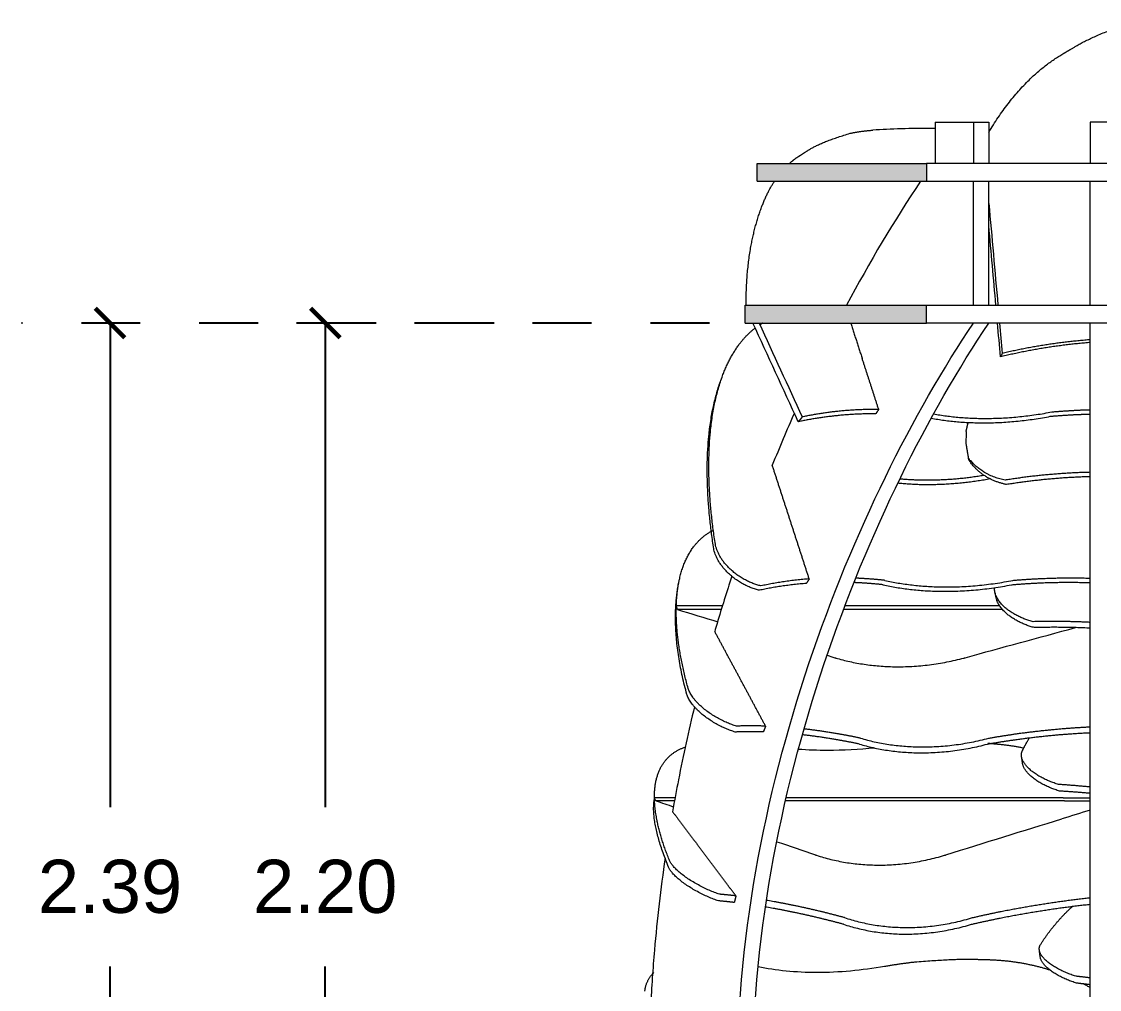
# Model space of a CAD drawing. Header units: metres. Extents: x -0.5 to 11.8, y -0.3 to 7.4.
# Drawn here: x 8.142 to 9.97, y 1.276 to 2.916 of the extents above; entities that cross this region are included whole.
import ezdxf

# ---------------------------------------------------------------- set-up
doc = ezdxf.new("R2010")
doc.units = ezdxf.units.M
doc.header["$MEASUREMENT"] = 0
doc.linetypes.add('HIDDEN', pattern=[9.525, 6.35, -3.175])
doc.layers.add('ΔΙΑΣΤΑΣΕΙΣ', color=60, linetype='Continuous')
doc.layers.add('ΣΧΕΔΙΑ', color=140, linetype='Continuous')
doc.styles.get("Standard").update_dxf_attribs({"font": 'swissel.ttf'})
doc.dimstyles.new('Copy of STANDARD_ACAD', dxfattribs={"dimtxt": 0.1, "dimasz": 0.1, "dimexe": 0.15, "dimexo": 0.0625, "dimgap": 0.09, "dimtad": 0, "dimtih": 1, "dimtoh": 1, "dimzin": 0, "dimdsep": 46, "dimtxsty": 'Standard', "dimblk": 'ARCHTICK', "dimcen": 0.09, "dimadec": 0, "dimazin": 0, "dimtfac": 1, "dimtofl": 0, "dimtmove": 0, "dimatfit": 3, "dimfxl": 1, "dimtolj": 1, "dimtzin": 0, "dimarcsym": 0})

# ---------------------------------------------------------------- blocks, each defined once
blk = doc.blocks.new('_ArchTick')
at = {"color": 0, "linetype": 'ByBlock', "const_width": 0.15}
blk.add_lwpolyline([(-0.5, -0.5), (0.5, 0.5)], dxfattribs=at)
blk = doc.blocks.new('*D8')
at = {"layer": 'Defpoints', "color": 0, "linetype": 'HIDDEN', "ltscale": 0.01, "transparency": 16777216}
for p in [(8.6571, 2.4056), (9.371, 2.4056), (8.9691, 0.2056)]:
    blk.add_point(p, dxfattribs=at)
at = {"layer": 'ΔΙΑΣΤΑΣΕΙΣ', "color": 0, "linetype": 'HIDDEN', "lineweight": -2, "ltscale": 0.01, "transparency": 16777216}
for p, q in [((9.3085, 2.4056), (8.5071, 2.4056)), ((8.9066, 0.2056), (8.5071, 0.2056))]:
    blk.add_line(p, q, dxfattribs=at)
at = {"layer": 'ΔΙΑΣΤΑΣΕΙΣ', "color": 0, "linetype": 'Continuous', "lineweight": -2, "ltscale": 0.01, "transparency": 16777216}
for p, q in [((8.6571, 2.4056), (8.6571, 1.5854)), ((8.6571, 0.2056), (8.6571, 1.3154))]:
    blk.add_line(p, q, dxfattribs=at)
at = {"layer": 'ΔΙΑΣΤΑΣΕΙΣ', "color": 0, "linetype": 'HIDDEN', "lineweight": -2, "ltscale": 0.01, "transparency": 16777216, "xscale": 0.05, "yscale": 0.05, "zscale": 0.05}
for p, rotation in [((8.6571, 2.4056), 90), ((8.6571, 0.2056), 270)]:
    blk.add_blockref('_ArchTick', p, dxfattribs=dict(at, rotation=rotation))
at = {"layer": 'ΔΙΑΣΤΑΣΕΙΣ', "color": 0, "linetype": 'HIDDEN', "lineweight": 5, "ltscale": 0.01, "transparency": 16777216, "insert": (8.6571, 1.4504), "char_height": 0.09, "attachment_point": 5}
blk.add_mtext('\\A1;2.20', dxfattribs=at)
blk = doc.blocks.new('*D9')
at = {"layer": 'Defpoints', "color": 0, "linetype": 'HIDDEN', "ltscale": 0.01, "transparency": 16777216}
for p in [(8.2922, 2.4056), (9.0061, 2.4056), (9.0691, 0.0151)]:
    blk.add_point(p, dxfattribs=at)
at = {"layer": 'ΔΙΑΣΤΑΣΕΙΣ', "color": 0, "linetype": 'HIDDEN', "lineweight": -2, "ltscale": 0.01, "transparency": 16777216}
for p, q in [((8.9436, 2.4056), (8.1422, 2.4056)), ((9.0066, 0.0151), (8.1422, 0.0151))]:
    blk.add_line(p, q, dxfattribs=at)
at = {"layer": 'ΔΙΑΣΤΑΣΕΙΣ', "color": 0, "linetype": 'Continuous', "lineweight": -2, "ltscale": 0.01, "transparency": 16777216}
for p, q in [((8.2922, 2.4056), (8.2922, 1.5854)), ((8.2922, 0.0151), (8.2922, 1.3154))]:
    blk.add_line(p, q, dxfattribs=at)
at = {"layer": 'ΔΙΑΣΤΑΣΕΙΣ', "color": 0, "linetype": 'HIDDEN', "lineweight": -2, "ltscale": 0.01, "transparency": 16777216, "xscale": 0.05, "yscale": 0.05, "zscale": 0.05}
for p, rotation in [((8.2922, 2.4056), 90), ((8.2922, 0.0151), 270)]:
    blk.add_blockref('_ArchTick', p, dxfattribs=dict(at, rotation=rotation))
at = {"layer": 'ΔΙΑΣΤΑΣΕΙΣ', "color": 0, "linetype": 'HIDDEN', "lineweight": 5, "ltscale": 0.01, "transparency": 16777216, "insert": (8.2922, 1.4504), "char_height": 0.09, "attachment_point": 5}
blk.add_mtext('\\A1;2.39', dxfattribs=at)

msp = doc.modelspace()

# ---------------------------------------------------------------- hatches: boundary and pattern name
at = {"layer": 'ΣΧΕΔΙΑ', "lineweight": 0}
h = msp.add_hatch(color=256, dxfattribs=at)
h.dxf.hatch_style = 1
edge = h.paths.add_edge_path()
edge.add_spline(control_points=[(9.3894, 2.676), (9.3894, 2.661), (9.3894, 2.646)], knot_values=[0, 0, 0, 0.03, 0.03, 0.03], weights=[0.855046, 0.855046, 0.855046], degree=2, periodic=0)
edge.add_spline(control_points=[(9.3894, 2.646), (9.5349, 2.646), (9.6766, 2.646)], knot_values=[-0.13318, -0.13318, -0.13318, 0.150194, 0.150194, 0.150194], degree=2, periodic=0)
edge.add_spline(control_points=[(9.6766, 2.646), (9.6766, 2.661), (9.6766, 2.676)], knot_values=[0, 0, 0, 0.03, 0.03, 0.03], degree=2, periodic=0)
edge.add_spline(control_points=[(9.6766, 2.676), (9.5349, 2.676), (9.3894, 2.676)], knot_values=[-0.13318, -0.13318, -0.13318, 0.150194, 0.150194, 0.150194], degree=2, periodic=0)
h = msp.add_hatch(color=256, dxfattribs=at)
h.dxf.hatch_style = 1
edge = h.paths.add_edge_path()
edge.add_spline(control_points=[(9.6766, 2.4056), (9.6766, 2.4206), (9.6766, 2.4356)], knot_values=[0, 0, 0, 0.03, 0.03, 0.03], degree=2, periodic=0)
edge.add_spline(control_points=[(9.6766, 2.4356), (9.6088, 2.4356), (9.5411, 2.4356)], knot_values=[-0.428052, -0.428052, -0.428052, -0.292531, -0.292531, -0.292531], degree=2, periodic=0)
edge.add_spline(control_points=[(9.5411, 2.4356), (9.457, 2.4356), (9.3728, 2.4356)], knot_values=[-0.596301, -0.596301, -0.596301, -0.428052, -0.428052, -0.428052], degree=2, periodic=0)
edge.add_spline(control_points=[(9.3728, 2.4356), (9.3691, 2.4356), (9.3691, 2.4356)], knot_values=[2.827442, 2.827442, 2.827442, 2.894094, 2.894094, 2.894094], weights=[1, 0.998458, 1], degree=2, periodic=0)
edge.add_spline(control_points=[(9.3691, 2.4356), (9.3691, 2.4206), (9.3691, 2.4056)], knot_values=[0, 0, 0, 0.03, 0.03, 0.03], weights=[1, 1, 1], degree=2, periodic=0)
edge.add_spline(control_points=[(9.3691, 2.4056), (9.3691, 2.4056), (9.3728, 2.4056)], knot_values=[2.827442, 2.827442, 2.827442, 2.894094, 2.894094, 2.894094], weights=[1, 0.998458, 1], degree=2, periodic=0)
edge.add_spline(control_points=[(9.3728, 2.4056), (9.3775, 2.4056), (9.3822, 2.4056)], knot_values=[-0.596301, -0.596301, -0.596301, -0.586895, -0.586895, -0.586895], degree=2, periodic=0)
edge.add_spline(control_points=[(9.3822, 2.4056), (9.3874, 2.4056), (9.3926, 2.4056)], knot_values=[-0.586895, -0.586895, -0.586895, -0.576494, -0.576494, -0.576494], degree=2, periodic=0)
edge.add_spline(control_points=[(9.3926, 2.4056), (9.3955, 2.4056), (9.3984, 2.4056)], knot_values=[-0.576494, -0.576494, -0.576494, -0.570697, -0.570697, -0.570697], degree=2, periodic=0)
edge.add_spline(control_points=[(9.3984, 2.4056), (9.4732, 2.4056), (9.5479, 2.4056)], knot_values=[-0.570697, -0.570697, -0.570697, -0.421261, -0.421261, -0.421261], degree=2, periodic=0)
edge.add_spline(control_points=[(9.5479, 2.4056), (9.6122, 2.4056), (9.6766, 2.4056)], knot_values=[-0.421261, -0.421261, -0.421261, -0.292531, -0.292531, -0.292531], degree=2, periodic=0)

# ---------------------------------------------------------------- linework, layer by layer
for points, weights, knots in [([(9.7821, 2.7286), (9.8357, 2.8193), (9.9069, 2.8612), (9.9187, 2.8682), (9.9306, 2.8752), (9.9615, 2.8934), (10.0267, 2.9164)], [0.945563372766, 0.953007603773, 1, 1, 1, 0.970376548073, 0.948940508878], [3.5982646, 3.5982646, 3.5982646, 3.7990306, 3.7990306, 3.8560209, 3.8560209, 3.9482049, 3.9482049, 3.9482049]), ([(9.4442, 2.676), (9.4526, 2.6836), (9.4619, 2.6894), (9.4699, 2.6945), (9.478, 2.6996), (9.499, 2.7128), (9.5471, 2.727)], [0.982819042401, 0.990622001385, 1, 1, 1, 0.970376548073, 0.948940508878], [3.7589649, 3.7589649, 3.7589649, 3.7990306, 3.7990306, 3.8560209, 3.8560209, 3.9482049, 3.9482049, 3.9482049]), ([(10.323, 2.676), (10.2582, 2.676), (10.253, 2.676), (10.1559, 2.676), (9.8721, 2.676)], [0.959831606145, 0.978309489929, 1, 0.707106781187, 1], [1.3788186, 1.3788186, 1.3788186, 1.4137167, 1.4137167, 1.8849556, 1.8849556, 1.8849556]), ([(9.8721, 2.646), (10.1559, 2.646), (10.253, 2.646), (10.2582, 2.646), (10.2617, 2.646)], [1, 0.707106781187, 1, 0.978489049363, 0.960137755334], [-1.8849556, -1.8849556, -1.8849556, -1.4137167, -1.4137167, -1.3791075, -1.3791075, -1.3791075]), ([(9.6766, 2.4356), (9.7297, 2.4356), (9.9691, 2.4356), (10.207, 2.4356), (10.2612, 2.4356)], [0.92460892545, 0.7515443608, 1, 0.752757109344, 0.922929461196], [-2.684441, -2.684441, -2.684441, -1.884956, -1.884956, -1.089372, -1.089372, -1.089372]), ([(9.394, 2.4028), (9.3949, 2.4034), (9.3958, 2.404), (9.3973, 2.4049), (9.3988, 2.4058)], [0.998145612623, 0.999064977694, 1, 1, 1], [3.79503589, 3.79503589, 3.79503589, 3.79903059, 3.79903059, 3.80950002, 3.80950002, 3.80950002]), ([(10.2613, 2.4056), (10.2073, 2.4056), (9.9691, 2.4056), (9.7297, 2.4056), (9.6766, 2.4056)], [0.923199041741, 0.752561462844, 1, 0.7515443608, 0.92460892545], [1.088743, 1.088743, 1.088743, 1.884956, 1.884956, 2.684441, 2.684441, 2.684441]), ([(9.8864, 2.2475), (9.911, 2.2497), (9.9356, 2.2507), (9.9449, 2.2511), (9.9541, 2.2514)], [1, 0.999659318533, 1, 0.999415481628, 0.998928645892], [2.7549118, 2.7549118, 2.7549118, 2.8346643, 2.8346643, 2.8648781, 2.8648781, 2.8648781]), ([(9.8892, 2.255), (9.9138, 2.2571), (9.9383, 2.2582), (9.9462, 2.2585), (9.954, 2.2588)], [1, 0.999659318534, 1, 0.99950595253, 0.999081689467], [2.7549118, 2.7549118, 2.7549118, 2.8346643, 2.8346643, 2.8602016, 2.8602016, 2.8602016]), ([(9.8231, 1.9695), (9.8477, 1.9716), (9.8723, 1.9727), (9.9133, 1.9745), (9.9541, 1.9733)], [1, 0.999659318543, 1, 0.997421605454, 0.996743938092], [2.7549118, 2.7549118, 2.7549118, 2.8346643, 2.8346643, 2.9679416, 2.9679416, 2.9679416]), ([(9.6032, 1.962), (9.583, 1.9642), (9.5632, 1.9653), (9.5584, 1.9655), (9.5537, 1.9657)], [1, 0.999659318534, 1, 0.99962874294, 0.999296892617], [2.75491183, 2.75491183, 2.75491183, 2.83466431, 2.83466431, 2.85385459, 2.85385459, 2.85385459]), ([(9.6059, 1.9695), (9.5858, 1.9716), (9.566, 1.9727), (9.5613, 1.973), (9.5567, 1.9732)], [1, 0.999659318534, 1, 0.999636093307, 0.999310048403], [2.75491183, 2.75491183, 2.75491183, 2.83466431, 2.83466431, 2.85347465, 2.85347465, 2.85347465]), ([(9.8204, 1.962), (9.8449, 1.9642), (9.8695, 1.9653), (9.912, 1.9671), (9.9541, 1.9657)], [1, 0.999659318534, 1, 0.997333952858, 0.996700060048], [2.7549118, 2.7549118, 2.7549118, 2.8346643, 2.8346643, 2.9724723, 2.9724723, 2.9724723]), ([(9.782, 1.7021), (9.8063, 1.7063), (9.8307, 1.7098), (9.8926, 1.7184), (9.9541, 1.7214)], [1, 0.999659318534, 1, 0.9960947236, 0.996549829742], [2.7549118, 2.7549118, 2.7549118, 2.8346643, 2.8346643, 3.0365281, 3.0365281, 3.0365281]), ([(9.5626, 1.6921), (9.5422, 1.6964), (9.5222, 1.6998), (9.4938, 1.7047), (9.4664, 1.7077)], [1, 0.999659318534, 1, 0.997803153184, 0.996986120499], [2.7549118, 2.7549118, 2.7549118, 2.8346643, 2.8346643, 2.9482193, 2.9482193, 2.9482193]), ([(9.5647, 1.7021), (9.5444, 1.7063), (9.5244, 1.7098), (9.4961, 1.7146), (9.4687, 1.7177)], [1, 0.999659318534, 1, 0.997808863035, 0.996990376939], [2.7549118, 2.7549118, 2.7549118, 2.8346643, 2.8346643, 2.9479242, 2.9479242, 2.9479242]), ([(9.7798, 1.6921), (9.8041, 1.6964), (9.8285, 1.6998), (9.8915, 1.7086), (9.9541, 1.7115)], [1, 0.999659318534, 1, 0.996025443913, 0.996567349177], [2.7549118, 2.7549118, 2.7549118, 2.8346643, 2.8346643, 3.0401092, 3.0401092, 3.0401092]), ([(9.8412, 1.6851), (9.8208, 1.6895), (9.7999, 1.6914), (9.79, 1.6923), (9.7802, 1.6932)], [0.976410404804, 0.986596490792, 1, 1, 1], [3.7417667, 3.7417667, 3.7417667, 3.7990306, 3.7990306, 3.8436593, 3.8436593, 3.8436593]), ([(9.5374, 1.398), (9.5168, 1.4036), (9.4966, 1.4085), (9.4494, 1.4198), (9.4051, 1.4273)], [1, 0.999659318534, 1, 0.996385525612, 0.996506229557], [2.7549118, 2.7549118, 2.7549118, 2.8346643, 2.8346643, 3.0214965, 3.0214965, 3.0214965]), ([(9.7546, 1.398), (9.7787, 1.4036), (9.8029, 1.4085), (9.8787, 1.4236), (9.9541, 1.4318)], [1, 0.999659318534, 1, 0.995184519173, 0.996998837233], [2.7549118, 2.7549118, 2.7549118, 2.8346643, 2.8346643, 3.0835766, 3.0835766, 3.0835766]), ([(9.5357, 1.3868), (9.5151, 1.3923), (9.4949, 1.3972), (9.4477, 1.4086), (9.4034, 1.416)], [1, 0.999659318534, 1, 0.99638586437, 0.996506206965], [2.7549118, 2.7549118, 2.7549118, 2.8346643, 2.8346643, 3.021479, 3.021479, 3.021479]), ([(9.7529, 1.3868), (9.777, 1.3923), (9.8012, 1.3972), (9.8779, 1.4126), (9.9541, 1.4207)], [1, 0.999659318534, 1, 0.99513009633, 0.997040693586], [2.7549118, 2.7549118, 2.7549118, 2.8346643, 2.8346643, 3.0863897, 3.0863897, 3.0863897]), ([(9.8862, 1.3089), (9.8357, 1.3249), (9.7812, 1.3263), (9.7686, 1.3266), (9.756, 1.327), (9.723, 1.3278), (9.656, 1.3224)], [0.952524864235, 0.965771323978, 1, 1, 1, 0.970376548073, 0.948940508878], [3.6527951, 3.6527951, 3.6527951, 3.7990306, 3.7990306, 3.8560209, 3.8560209, 3.9482049, 3.9482049, 3.9482049])]:
    msp.add_rational_spline(points, weights, degree=2, knots=knots, dxfattribs=at)
for points, degree in [([(9.6914, 2.746), (9.6914, 2.711), (9.6914, 2.676)], 2), ([(9.6914, 2.746), (9.7238, 2.746), (9.7561, 2.746)], 2), ([(9.7561, 2.746), (9.7561, 2.711), (9.7561, 2.676)], 2), ([(9.7561, 2.746), (9.7691, 2.746), (9.7821, 2.746)], 2), ([(9.7821, 2.746), (9.7821, 2.711), (9.7821, 2.676)], 2), ([(9.9541, 2.746), (9.9541, 2.711), (9.9541, 2.676)], 2), ([(9.9841, 2.746), (9.9691, 2.746), (9.9541, 2.746)], 2), ([(9.7849, 2.7332), (9.784, 2.7332), (9.7831, 2.7333), (9.7822, 2.7333)], 3), ([(9.3894, 2.676), (9.5349, 2.676), (9.6766, 2.676)], 2), ([(9.3894, 2.646), (9.3894, 2.661), (9.3894, 2.676)], 2), ([(9.6766, 2.676), (9.6766, 2.661), (9.6766, 2.646)], 2), ([(9.3894, 2.646), (9.5349, 2.646), (9.6766, 2.646)], 2), ([(9.6664, 2.646), (9.622, 2.5796), (9.5795, 2.5082), (9.5411, 2.4356)], 3), ([(9.7561, 2.4356), (9.7561, 2.5408), (9.7561, 2.646)], 2), ([(9.7821, 2.4356), (9.7821, 2.5408), (9.7821, 2.646)], 2), ([(9.9541, 2.4356), (9.9541, 2.5408), (9.9541, 2.646)], 2), ([(9.7821, 2.6083), (9.7873, 2.5508), (9.7924, 2.4932), (9.7976, 2.4356)], 3), ([(9.7942, 2.4356), (9.7901, 2.4805), (9.7861, 2.5253), (9.7821, 2.5702)], 3), ([(9.3691, 2.4056), (9.3691, 2.4206), (9.3691, 2.4356)], 2), ([(9.3728, 2.4356), (9.5247, 2.4356), (9.6766, 2.4356)], 2), ([(9.6766, 2.4056), (9.6766, 2.4206), (9.6766, 2.4356)], 2), ([(9.3728, 2.4056), (9.5247, 2.4056), (9.6766, 2.4056)], 2), ([(9.4591, 2.2382), (9.4335, 2.294), (9.4079, 2.3498), (9.3822, 2.4056)], 3), ([(9.3926, 2.4056), (9.417, 2.3525), (9.4413, 2.2995), (9.4657, 2.2464)], 3), ([(9.5479, 2.4056), (9.5576, 2.3757), (9.5673, 2.3458)], 2), ([(9.802, 2.3482), (9.8003, 2.3673), (9.7986, 2.3865), (9.7968, 2.4056)], 3), ([(9.8003, 2.4056), (9.8018, 2.3884), (9.8033, 2.3713), (9.8049, 2.3541)], 3), ([(9.5954, 2.2592), (9.5814, 2.3025), (9.5673, 2.3458)], 2), ([(9.8049, 2.3541), (9.8039, 2.3521), (9.8029, 2.3502), (9.802, 2.3482)], 3), ([(9.4524, 2.2529), (9.4396, 2.224), (9.4272, 2.1946), (9.415, 2.1646)], 3), ([(9.5954, 2.2592), (9.5929, 2.2555), (9.5905, 2.2518)], 2), ([(9.4657, 2.2464), (9.4635, 2.2437), (9.4614, 2.241), (9.4591, 2.2382)], 3), ([(9.7436, 2.222), (9.7435, 2.2158), (9.7434, 2.2095), (9.7434, 2.2033)], 3), ([(9.7434, 2.2033), (9.7434, 2.2024), (9.7434, 2.2015), (9.7434, 2.2007)], 3), ([(9.7434, 2.2007), (9.7454, 2.1884), (9.7475, 2.1761)], 2), ([(9.7475, 2.1761), (9.7488, 2.1735), (9.7504, 2.1723), (9.752, 2.1719)], 3), ([(9.4463, 2.0683), (9.4307, 2.1164), (9.415, 2.1646)], 2), ([(9.4188, 2.1535), (9.4189, 2.1535), (9.419, 2.1535)], 2), ([(9.4776, 1.9719), (9.462, 2.0201), (9.4463, 2.0683)], 2), ([(9.4776, 1.9719), (9.4752, 1.9681), (9.4727, 1.9643)], 2), ([(9.7947, 1.9396), (9.7936, 1.9445), (9.7925, 1.9495)], 2), ([(9.3304, 1.9263), (9.2914, 1.9263), (9.2523, 1.9263)], 2), ([(9.2544, 1.9201), (9.2534, 1.9232), (9.2523, 1.9263)], 2), ([(9.329, 1.9201), (9.2917, 1.9201), (9.2544, 1.9201)], 2), ([(9.2544, 1.9201), (9.2772, 1.9131), (9.3, 1.9062), (9.3228, 1.8993)], 3), ([(9.8052, 1.9201), (9.6705, 1.9201), (9.5359, 1.9201)], 2), ([(9.8007, 1.9263), (9.6695, 1.9263), (9.5383, 1.9263)], 2), ([(9.3605, 1.8028), (9.3389, 1.8429), (9.3174, 1.8829)], 2), ([(9.7421, 1.8385), (9.8045, 1.8557), (9.8669, 1.8726), (9.9293, 1.8895)], 3), ([(9.508, 1.8425), (9.5123, 1.8412), (9.5166, 1.8398), (9.5209, 1.8385)], 3), ([(9.4036, 1.7225), (9.3821, 1.7627), (9.3605, 1.8028)], 2), ([(9.4036, 1.7225), (9.4017, 1.7175), (9.3998, 1.7126)], 2), ([(9.8393, 1.6596), (9.8385, 1.6652), (9.8376, 1.6709)], 2), ([(9.2503, 1.6008), (9.2328, 1.6008), (9.2153, 1.6008)], 2), ([(9.2176, 1.596), (9.2164, 1.5984), (9.2153, 1.6008)], 2), ([(9.2494, 1.596), (9.2335, 1.596), (9.2176, 1.596)], 2), ([(9.2176, 1.596), (9.2276, 1.5926), (9.2377, 1.5892), (9.2477, 1.5858)], 3), ([(9.9102, 1.596), (9.6738, 1.596), (9.4373, 1.596)], 2), ([(9.9079, 1.6008), (9.6732, 1.6008), (9.4384, 1.6008)], 2), ([(9.9079, 1.6008), (9.931, 1.6008), (9.9541, 1.6008)], 2), ([(9.9102, 1.596), (9.9322, 1.596), (9.9543, 1.596)], 2), ([(9.2459, 1.5775), (9.2728, 1.5418), (9.2997, 1.5061)], 2), ([(9.9542, 1.5802), (9.9381, 1.5752), (9.922, 1.5703), (9.9058, 1.5653)], 3), ([(9.7093, 1.5044), (9.7747, 1.5249), (9.8403, 1.5451), (9.9058, 1.5653)], 3), ([(9.4225, 1.5267), (9.4443, 1.5193), (9.4662, 1.5119), (9.488, 1.5043)], 3), ([(9.3534, 1.4348), (9.3265, 1.4705), (9.2997, 1.5061)], 2), ([(9.3534, 1.4348), (9.352, 1.4292), (9.3505, 1.4237)], 2), ([(9.8692, 1.3317), (9.8685, 1.3376), (9.8678, 1.3434)], 2)]:
    msp.add_open_spline(points, degree=degree, dxfattribs=at)
for points, weights in [([(9.5471, 2.727), (9.5656, 2.731), (9.5855, 2.7323)], [0.931709150307, 0.919797461204, 0.911534052656]), ([(9.8721, 2.676), (9.7137, 2.676), (9.6766, 2.676)], [1, 0.81229238788, 0.865178585275]), ([(9.3968, 2.6017), (9.4061, 2.6267), (9.4189, 2.6461)], [0.947942846393, 0.952299954297, 0.96167843592]), ([(9.6766, 2.646), (9.7137, 2.646), (9.8721, 2.646)], [0.865178585275, 0.812292387881, 1]), ([(9.3708, 2.4356), (9.37, 2.5299), (9.3968, 2.6017)], [0.958184216855, 0.936881090964, 0.947942846393]), ([(9.3691, 2.4356), (9.3691, 2.4356), (9.3728, 2.4356)], [1, 0.99845744696, 1]), ([(9.3307, 2.3162), (9.3508, 2.3702), (9.3863, 2.3974)], [0.947942846393, 0.957412653629, 0.990602106255]), ([(9.3691, 2.4056), (9.3691, 2.4056), (9.3728, 2.4056)], [1, 0.99845744696, 1]), ([(9.9541, 2.3772), (9.8783, 2.3714), (9.8049, 2.3541)], [0.998762952237, 0.994934764722, 0.997589311315]), ([(9.9541, 2.3725), (9.8768, 2.3664), (9.802, 2.3482)], [0.998606537721, 0.994837798444, 0.997819052786]), ([(9.3157, 2.0232), (9.288, 2.2013), (9.328, 2.3088)], [1, 0.929632603546, 0.947942846393]), ([(9.3185, 2.0306), (9.2907, 2.2088), (9.3307, 2.3162)], [1, 0.929632603546, 0.947942846393]), ([(9.5905, 2.2518), (9.5215, 2.2518), (9.4591, 2.2382)], [0.997612005074, 0.994532231997, 1]), ([(9.5954, 2.2592), (9.5273, 2.2595), (9.4657, 2.2464)], [0.997711265964, 0.994543724518, 0.999675473062]), ([(9.6885, 2.2516), (9.7827, 2.2342), (9.8892, 2.255)], [0.990985646219, 0.947446931692, 1]), ([(9.6848, 2.2443), (9.7794, 2.2266), (9.8864, 2.2475)], [0.991456141488, 0.947164651044, 1]), ([(9.7436, 2.222), (9.7453, 2.2296), (9.7472, 2.2371)], [0.994916682042, 0.991851397242, 0.988971238122]), ([(9.8123, 2.1319), (9.7653, 2.1411), (9.7475, 2.1761)], [1, 0.80149052274, 0.872062130536]), ([(9.8096, 2.1393), (9.7719, 2.1467), (9.752, 2.1719)], [1, 0.83427609762, 0.856090929877]), ([(9.7843, 2.1413), (9.7034, 2.1263), (9.6277, 2.134)], [0.99530994343, 0.95910374947, 0.977401010836]), ([(9.6314, 2.1417), (9.7001, 2.1355), (9.7731, 2.1477)], [0.976173492424, 0.961391036066, 0.991068388276]), ([(9.9541, 2.1526), (9.8808, 2.1509), (9.8096, 2.1393)], [0.996863853214, 0.995377832211, 1]), ([(9.9541, 2.1451), (9.8822, 2.1432), (9.8123, 2.1319)], [0.996809688403, 0.995465486518, 1]), ([(9.2575, 1.9708), (9.2709, 2.032), (9.3152, 2.0548)], [0.944190736871, 0.945273249112, 0.987319278655]), ([(9.3958, 1.9601), (9.3285, 1.9755), (9.3185, 2.0306)], [1, 0.707106781187, 1]), ([(9.3931, 1.9527), (9.3257, 1.9681), (9.3157, 2.0232)], [1, 0.707106781187, 1]), ([(9.2702, 1.7763), (9.2393, 1.8877), (9.2575, 1.9708)], [1, 0.942898209178, 0.944190739677]), ([(9.2523, 1.9263), (9.2531, 1.9504), (9.2575, 1.9708)], [0.948023951173, 0.943829753662, 0.944190736871]), ([(9.4727, 1.9643), (9.4315, 1.9611), (9.3931, 1.9527)], [0.996506213667, 0.996618894138, 1]), ([(9.4776, 1.9719), (9.4353, 1.9688), (9.3958, 1.9601)], [0.996502582439, 0.996532104775, 1]), ([(9.6032, 1.962), (9.7033, 1.9392), (9.8204, 1.962)], [1, 0.942516937305, 1]), ([(9.6059, 1.9695), (9.7061, 1.9466), (9.8231, 1.9695)], [1, 0.942516937305, 1]), ([(9.7925, 1.9495), (9.7917, 1.9534), (9.7919, 1.9572)], [0.905712791755, 0.924545282237, 0.950177365693]), ([(9.8571, 1.8995), (9.8, 1.9146), (9.7925, 1.9495)], [1, 0.766154492151, 0.905712791755]), ([(9.8593, 1.8895), (9.8022, 1.9046), (9.7947, 1.9396)], [1, 0.766154492151, 0.905712791755]), ([(9.2724, 1.7863), (9.2505, 1.8652), (9.2523, 1.9263)], [1, 0.958846675095, 0.948023951173]), ([(9.9541, 1.8983), (9.9052, 1.9007), (9.8571, 1.8995)], [0.996546159652, 0.996893871234, 1]), ([(9.9541, 1.8885), (9.9063, 1.8907), (9.8593, 1.8895)], [0.996563205316, 0.99696376745, 1]), ([(9.5209, 1.8385), (9.5218, 1.8382), (9.5227, 1.8379)], [1, 0.999995272665, 1]), ([(9.5228, 1.8379), (9.6251, 1.8075), (9.7399, 1.8379)], [0.998890298943, 0.943630057768, 0.998883460554]), ([(9.74, 1.8379), (9.7411, 1.8382), (9.7421, 1.8385)], [1, 0.999995212009, 1]), ([(9.3521, 1.7125), (9.2835, 1.7331), (9.2702, 1.7763)], [1, 0.707106781187, 1]), ([(9.3543, 1.7225), (9.2857, 1.743), (9.2724, 1.7863)], [1, 0.707106781187, 1]), ([(9.4036, 1.7225), (9.3783, 1.7234), (9.3543, 1.7225)], [0.99703271277, 0.99786435249, 1]), ([(9.3998, 1.7126), (9.3754, 1.7134), (9.3521, 1.7125)], [0.997087295368, 0.997932720539, 1]), ([(9.5647, 1.7021), (9.6667, 1.6715), (9.782, 1.7021)], [1, 0.942516937305, 1]), ([(9.8389, 1.6806), (9.8446, 1.6919), (9.851, 1.7028)], [1, 0.992115973743, 0.985345132322]), ([(9.2167, 1.6231), (9.2242, 1.6724), (9.2678, 1.6872)], [0.944459949171, 0.940812203279, 0.98184276277]), ([(9.5626, 1.6921), (9.6645, 1.6616), (9.7798, 1.6921)], [1, 0.942516937305, 1]), ([(9.8376, 1.6709), (9.8369, 1.6761), (9.8389, 1.6806)], [0.913341755933, 0.947125840524, 1]), ([(9.9003, 1.6237), (9.842, 1.6414), (9.8376, 1.6709)], [1, 0.759980940663, 0.913341755933]), ([(9.902, 1.6125), (9.8436, 1.6302), (9.8393, 1.6596)], [1, 0.759980940663, 0.913341755933]), ([(9.2153, 1.6008), (9.2151, 1.6126), (9.2167, 1.6231)], [0.948023951173, 0.945234568399, 0.944459949171]), ([(9.9541, 1.6193), (9.9271, 1.622), (9.9003, 1.6237)], [0.997390926902, 0.998265287636, 1]), ([(9.9541, 1.6085), (9.9279, 1.6109), (9.902, 1.6125)], [0.997447843585, 0.998320872092, 1]), ([(9.2392, 1.4833), (9.2073, 1.561), (9.2155, 1.6003)], [1, 0.948240087905, 0.944459952014]), ([(9.2409, 1.4946), (9.2159, 1.5557), (9.2153, 1.6008)], [1, 0.958846675095, 0.948023951173]), ([(9.488, 1.5043), (9.4889, 1.504), (9.4899, 1.5037)], [1, 0.999995272665, 1]), ([(9.49, 1.5037), (9.5937, 1.4694), (9.7071, 1.5037)], [0.998890298943, 0.943630057768, 0.998883460554]), ([(9.7072, 1.5037), (9.7082, 1.504), (9.7093, 1.5044)], [1, 0.999995212009, 1]), ([(9.3238, 1.4264), (9.2543, 1.4497), (9.2392, 1.4833)], [1, 0.707106781187, 1]), ([(9.3255, 1.4377), (9.256, 1.4609), (9.2409, 1.4946)], [1, 0.707106781187, 1]), ([(9.3505, 1.4237), (9.337, 1.4253), (9.3238, 1.4264)], [0.998058531022, 0.998835370512, 1]), ([(9.3534, 1.4348), (9.3393, 1.4365), (9.3255, 1.4377)], [0.997988021907, 0.998781904621, 1]), ([(9.8693, 1.3515), (9.892, 1.3879), (9.9242, 1.4173)], [1, 0.970489139593, 0.956575057573]), ([(9.5374, 1.398), (9.6408, 1.3635), (9.7546, 1.398)], [1, 0.942516937305, 1]), ([(9.5357, 1.3868), (9.6391, 1.3523), (9.7529, 1.3868)], [1, 0.942516937305, 1]), ([(9.8678, 1.3434), (9.8672, 1.3478), (9.8693, 1.3515)], [0.916102075617, 0.949261503335, 1]), ([(9.9294, 1.2987), (9.8708, 1.3175), (9.8678, 1.3434)], [1, 0.757845277852, 0.916102075617]), ([(9.656, 1.3224), (9.6309, 1.3196), (9.6054, 1.3151)], [0.931709150307, 0.919797461204, 0.911534052656]), ([(9.9308, 1.287), (9.8723, 1.3057), (9.8692, 1.3317)], [1, 0.757845277851, 0.916102075617]), ([(9.1989, 1.2733), (9.2013, 1.2926), (9.2143, 1.3051)], [0.944807465866, 0.942251753702, 0.949817385044]), ([(9.9541, 1.2958), (9.9418, 1.2974), (9.9294, 1.2987)], [0.998582805376, 0.999199887506, 1]), ([(9.9541, 1.2842), (9.9425, 1.2857), (9.9308, 1.287)], [0.998653312517, 0.999245216653, 1]), ([(9.9541, 1.2793), (9.9425, 1.286), (9.9423, 1.2858)], [0.944246866824, 0.94390976138, 0.944913752388])]:
    msp.add_rational_spline(points, weights, degree=2, dxfattribs=at)
for points, knots in [([(9.6914, 2.7354), (9.6901, 2.7354), (9.6888, 2.7354), (9.6502, 2.7354), (9.6154, 2.7345), (9.5855, 2.7323)], [0.4825365, 0.4825365, 0.4825365, 0.4825365, 0.5003374, 0.5003374, 1.0008429, 1.0008429, 1.0008429, 1.0008429]), ([(9.4018, 0.7056), (9.375, 0.8357), (9.2948, 1.4715), (9.5523, 2.1011), (9.7561, 2.4056)], [4.063831, 4.063831, 4.063831, 4.063831, 4.475671, 6.002105, 6.002105, 6.002105, 6.002105]), ([(9.4278, 0.7056), (9.401, 0.8357), (9.3208, 1.4715), (9.5783, 2.1011), (9.7821, 2.4056)], [4.063831, 4.063831, 4.063831, 4.063831, 4.475671, 6.002105, 6.002105, 6.002105, 6.002105]), ([(9.9541, 0.7056), (9.9541, 0.8357), (9.9541, 1.4715), (9.9541, 2.1011), (9.9541, 2.4056)], [4.063831, 4.063831, 4.063831, 4.063831, 4.475671, 6.002105, 6.002105, 6.002105, 6.002105]), ([(9.3464, 1.9764), (9.3378, 1.9501), (9.328, 1.919), (9.3187, 1.8874), (9.3174, 1.8829)], [7.3528191, 7.3528191, 7.3528191, 7.3528191, 7.4471007, 7.4627964, 7.4627964, 7.4627964, 7.4627964]), ([(9.2831, 1.7553), (9.2733, 1.7148), (9.2603, 1.656), (9.2491, 1.5957), (9.2459, 1.5775)], [7.6078016, 7.6078016, 7.6078016, 7.6078016, 7.7428822, 7.800695, 7.800695, 7.800695, 7.800695]), ([(9.589, 1.6854), (9.562, 1.6827), (9.535, 1.6813), (9.4918, 1.6813), (9.4751, 1.6819), (9.4591, 1.6831)], [0.1510768, 0.1510768, 0.1510768, 0.1510768, 0.5003374, 0.5003374, 0.7315393, 0.7315393, 0.7315393, 0.7315393]), ([(9.2332, 1.4986), (9.2258, 1.4474), (9.2161, 1.3645), (9.2104, 1.2802), (9.2089, 1.2485)], [7.8835587, 7.8835587, 7.8835587, 7.8835587, 8.0434606, 8.1386963, 8.1386963, 8.1386963, 8.1386963]), ([(9.6054, 1.3151), (9.5671, 1.3086), (9.5279, 1.3049), (9.4546, 1.3049), (9.4206, 1.3084), (9.3911, 1.3145)], [0, 0, 0, 0, 0.5003374, 0.5003374, 0.9853432, 0.9853432, 0.9853432, 0.9853432])]:
    msp.add_open_spline(points, degree=3, knots=knots, dxfattribs=at)

# ---------------------------------------------------------------- dimensions: what is measured, and where the dimension line sits
at = {"layer": 'ΔΙΑΣΤΑΣΕΙΣ', "linetype": 'HIDDEN', "lineweight": 5, "ltscale": 0.01}
for base, p1, p2, picture, middle in [((8.2922, 2.4056), (9.0691, 0.0151), (9.0061, 2.4056), '*D9', (8.2922, 1.4504)), ((8.6571, 2.4056), (8.9691, 0.2056), (9.371, 2.4056), '*D8', (8.6571, 1.4504))]:
    dim = msp.add_linear_dim(base=base, p1=p1, p2=p2, angle=90, dimstyle='Copy of STANDARD_ACAD', override={"dimtxt": 0.09, "dimasz": 0.05}, dxfattribs=at)
    dim.commit()
    dim.dimension.update_dxf_attribs({"geometry": picture, "text_midpoint": middle, "dimtype": 160})

doc.saveas('drawing.dxf')
